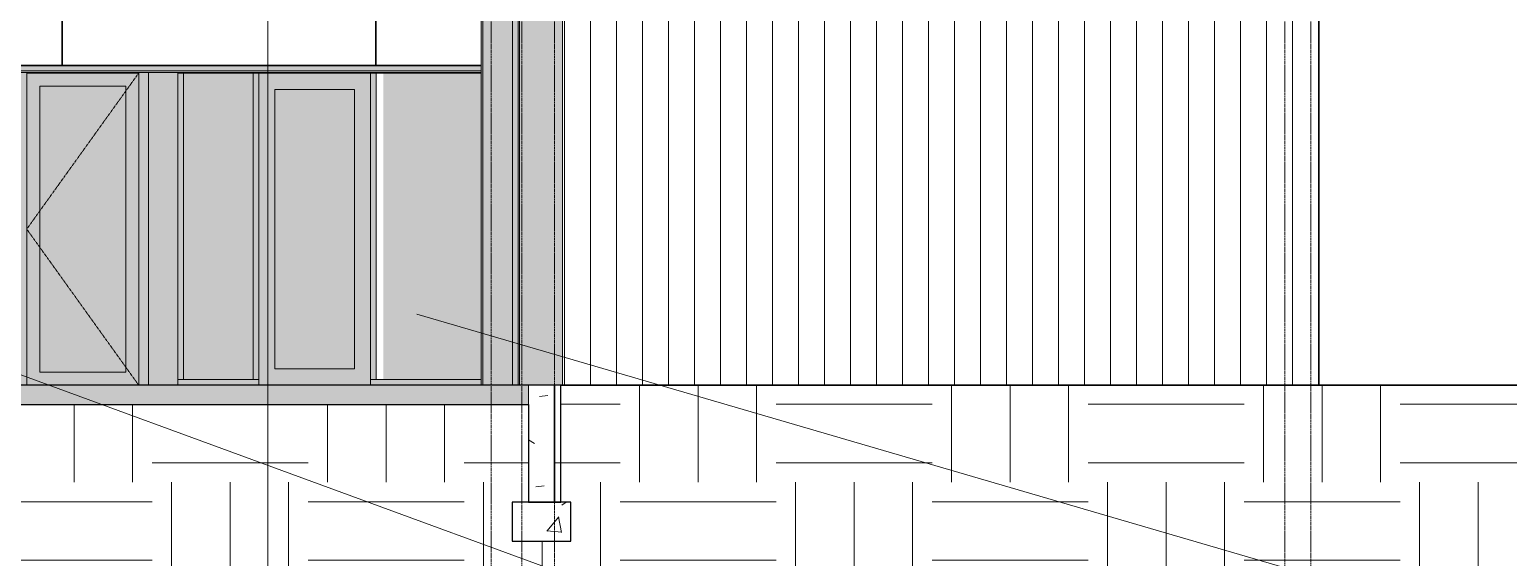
# Model space of a CAD drawing. Header units: inches. Extents: x -23445 to -32, y -314 to 853.
# Drawn here: x -7435.8 to -6980.8, y -53 to 109.4 of the extents above; entities that cross this region are included whole.
import ezdxf

# ---------------------------------------------------------------- set-up
doc = ezdxf.new("R2010")
doc.units = ezdxf.units.IN
doc.header["$MEASUREMENT"] = 0
doc.linetypes.add('Dash 1_16_', pattern=[0.125, 0.0625, -0.0625])
doc.linetypes.add('Grid Line 1_2_', pattern=[0.875, 0.5, -0.125, 0.125, -0.125])
for name, color, linetype, lineweight in [('A-ANNO-IDEN', 131, 'Continuous', 9), ('A-DOOR', 31, 'Continuous', 9), ('A-DOOR-FRAM', 31, 'Continuous', 9), ('A-DOOR-GLAZ', 31, 'Continuous', 9), ('A-FLOR', 192, 'Continuous', 9), ('A-FLOR-LEVL', 51, 'Continuous', 9), ('A-FLOR-MCUT', 51, 'Continuous', 9), ('A-FLOR-PATT', 8, 'Continuous', 25), ('A-GLAZ-CURT', 52, 'Continuous', 9), ('A-GLAZ-CWMG', 51, 'Continuous', 9), ('A-WALL', 113, 'Continuous', 9), ('A-WALL-PATT', 111, 'Continuous', 25), ('C-TOPO', 7, 'Continuous', 9), ('G-ANNO-SYMB', 111, 'Continuous', 9), ('I-WALL', 2, 'Continuous', 9), ('L-SITE-WALL', 31, 'Continuous', 9), ('S-BEAM', 12, 'Continuous', 9), ('S-COLS', 52, 'Continuous', 9), ('S-FNDN', 32, 'Continuous', 9), ('S-GRID', 1, 'Continuous', 9)]:
    doc.layers.add(name, color=color, linetype=linetype, lineweight=lineweight)
pattern_1 = [(50, (-21606.15, 72.08), (55.0854, -4.8198), [5.76, -63.36]), (355, (-21606.15, 72.08), (-10.6557, 57.7685), [4.608, -50.688]), (100.451, (-21601.557, 71.68), (44.4295, 52.9487), [4.895, -53.848]), (46.184, (-21606.15, 87.44), (81.9644, -12.712), [8.64, -95.04]), (96.636, (-21599.32, 86.38), (71.7815, 74.8124), [7.343, -80.772]), (351.184, (-21606.15, 87.44), (71.782, 74.8124), [6.912, -76.032]), (21, (-21598.47, 83.6), (45.842, -30.9215), [5.76, -63.36]), (326, (-21598.47, 83.6), (18.687, 55.6915), [4.608, -50.688]), (71.451, (-21594.65, 81.025), (64.529, 24.77), [4.895, -53.848]), (37.5, (-21606.148, 72.082), (0.9339, 25.5668), [2.534, -47.539, 2.534, -48.922, -50.88]), (37.5, (-21606.148, 72.082), (0.9339, 25.5668), [-101.53, 2.534, -48.346]), (7.5, (-21606.148, 72.082), (20.20404, 30.2913), [2.534, -26.803, 2.534, -46.387, -19.392]), (7.5, (-21606.148, 72.082), (20.20404, 30.2913), [-78.259, 2.534, -16.858]), (327.5, (-21623.274, 72.082), (40.9978, -1.7324), [2.534, -16.666, 2.534, -57.37, -79.488]), (327.5, (-21623.274, 72.082), (40.9978, -1.7324), [-79.104, 2.534, -76.954]), (317.5, (-21630.954, 72.082), (44.7889, 7.6878), [2.534, -22.426, 2.534, -37.248, -56.448]), (317.5, (-21630.954, 72.082), (44.7889, 7.6878), [-64.742, 2.534, -53.914])]
pattern_2 = [(90, (-21159.24, 0), (-8, 5e-16), [])]

# ---------------------------------------------------------------- blocks, each defined once
blk = doc.blocks.new('Struct_Xcel_Sports Complex_rvt-4-Building Section - North_South looking West _ Fitness Center')
at = {"layer": 'A-FLOR-PATT', "lineweight": 9}
h = blk.add_hatch(dxfattribs=at)
h.set_pattern_fill('FP_49', style=0, pattern_type=2)
h.set_pattern_definition(pattern_1)
h.paths.add_polyline_path([(-21132.3, -6), (-21132.3, 0), (-22790.8, 0), (-22790.8, -6), (-21136.06, -6)], flags=0)
at = {"layer": 'A-WALL-PATT', "lineweight": 9}
h = blk.add_hatch(dxfattribs=at)
h.set_pattern_fill('FP_49', style=0, pattern_type=2)
h.set_pattern_definition(pattern_1)
h.paths.add_polyline_path([(-21132.3, -36), (-21124.3, -36), (-21124.3, 0), (-21132.3, 0), (-21132.3, -19.01)], flags=0)
at = {"layer": 'S-FNDN'}
h = blk.add_hatch(dxfattribs=at)
h.set_pattern_fill('FP_49', color=256, style=0, pattern_type=2)
h.set_pattern_definition(pattern_1)
h.paths.add_polyline_path([(-21137.3, -48), (-21119.3, -48), (-21119.3, -36), (-21137.3, -36)], flags=0)
at = {"layer": 'A-FLOR', "color": 250, "lineweight": 25}
for p, q in [((-21132.3, 0), (-22790.8, 0)), ((-22790.8, -6), (-21132.3, -6))]:
    blk.add_line(p, q, dxfattribs=at)
at = {"layer": 'A-FLOR-MCUT', "color": 7}
blk.add_line((-21132.3, -6), (-21132.3, 0), dxfattribs=at)
at = {"layer": 'A-WALL', "color": 7}
blk.add_line((-21132.3, 0), (-21132.3, -6), dxfattribs=at)
at = {"layer": 'L-SITE-WALL', "color": 250, "lineweight": 25}
for p, q in [((-21124.3, 0), (-21132.3, 0)), ((-21124.3, -36), (-21124.3, 0)), ((-21132.3, -6), (-21132.3, -36)), ((-21132.3, -36), (-21124.3, -36))]:
    blk.add_line(p, q, dxfattribs=at)
at = {"layer": 'S-FNDN', "color": 250, "lineweight": 25}
for p, q in [((-21119.3, -36), (-21137.3, -36)), ((-21137.3, -36), (-21137.3, -48)), ((-21119.3, -48), (-21119.3, -36)), ((-21137.3, -48), (-21119.3, -48))]:
    blk.add_line(p, q, dxfattribs=at)
blk = doc.blocks.new('Girt_C - 10_D-1401750-Building Section - North_South looking West _ Fitness Center')
at = {"layer": 'S-BEAM'}
h = blk.add_hatch(color=256, dxfattribs=at)
h.paths.add_polyline_path([(-22347.3, 96.68), (-22276.55, 96.68), (-22276.55, 98.25), (-22347.3, 98.25)], flags=0)
h.paths.add_polyline_path([(-21146.8, 96.68), (-21146.8, 98.25), (-21381.05, 98.25), (-21381.05, 96.68), (-21174.79, 96.68)], flags=0)
h = blk.add_hatch(color=256, dxfattribs=at)
h.paths.add_polyline_path([(-21146.8, 96.2), (-21146.8, 96.68), (-21381.05, 96.68), (-21381.05, 96.2), (-21174.79, 96.2)], flags=0)
h.paths.add_polyline_path([(-22336.72, 96.2), (-22276.55, 96.2), (-22276.55, 96.68), (-22347.3, 96.68), (-22347.3, 96.2)], flags=0)
blk.add_hatch(color=256, dxfattribs=at).paths.add_polyline_path([(-21240.18, 96.2), (-21240.18, 96.2), (-21252.25, 96.2)], flags=0)
for p, q in [((-21381.05, 96.68), (-21146.8, 96.68)), ((-21146.8, 96.2), (-21381.05, 96.2))]:
    blk.add_line(p, q, dxfattribs=at)
blk = doc.blocks.new('Single-Glass 1 - 2_  10 7_16_ x96_-1318953-Building Section - North_South looking West _ Fitness Center')
at = {"layer": 'A-DOOR'}
h = blk.add_hatch(color=256, dxfattribs=at)
h.paths.add_polyline_path([(-21286.68, 0), (-21252.24, 0), (-21252.25, 96), (-21286.68, 96), (-21286.68, 21.29)], flags=0)
h.paths.add_polyline_path([(-21256.24, 4), (-21282.68, 4), (-21282.68, 92), (-21256.24, 92), (-21256.24, 21.29)], flags=0)
at = {"layer": 'A-DOOR-FRAM'}
blk.add_hatch(color=256, dxfattribs=at).paths.add_polyline_path([(-21252.24, 0), (-21249.24, 0), (-21249.24, 96.2), (-21288.68, 96.2), (-21288.68, 0), (-21286.68, 0), (-21286.68, 96), (-21252.24, 96), (-21252.24, 61.6)], flags=0)
at = {"layer": 'A-DOOR-GLAZ'}
blk.add_hatch(color=256, dxfattribs=at).paths.add_polyline_path([(-21256.24, 4), (-21256.24, 92), (-21282.68, 92), (-21282.68, 4)], flags=0)
at = {"layer": 'A-DOOR', "linetype": 'Dash 1_16_'}
for p in [(-21252.24, 96), (-21252.24, 0)]:
    blk.add_line(p, (-21286.68, 48), dxfattribs=at)
at = {"layer": 'A-DOOR'}
for p, q in [((-21282.68, 4), (-21282.68, 92)), ((-21282.68, 92), (-21256.24, 92)), ((-21256.24, 92), (-21256.24, 4)), ((-21256.24, 4), (-21282.68, 4))]:
    blk.add_line(p, q, dxfattribs=at)
at = {"layer": 'A-DOOR-FRAM'}
for p, q in [((-21286.68, 96), (-21252.24, 96)), ((-21286.68, 0), (-21286.68, 96)), ((-21252.24, 96), (-21252.24, 0)), ((-21249.24, 0), (-21249.24, 96.2))]:
    blk.add_line(p, q, dxfattribs=at)
at = {"layer": 'A-DOOR-GLAZ'}
for p, q in [((-21282.68, 92), (-21256.24, 92)), ((-21282.68, 92), (-21282.68, 4)), ((-21256.24, 92), (-21256.24, 4)), ((-21282.68, 4), (-21256.24, 4))]:
    blk.add_line(p, q, dxfattribs=at)
blk = doc.blocks.new('overhead door - one-983186-Building Section - North_South looking West _ Fitness Center')
at = {"layer": 'A-DOOR'}
blk.add_hatch(color=256, dxfattribs=at).paths.add_polyline_path([(-21136.06, 0), (-21135.43, 0), (-21135.43, 144), (-21137.18, 144), (-21137.18, 0)], flags=0)
for p, q in [((-21137.18, 144), (-21137.18, 0)), ((-21135.43, 144), (-21137.18, 144)), ((-21135.43, 0), (-21135.43, 144)), ((-21137.18, 0), (-21135.43, 0))]:
    blk.add_line(p, q, dxfattribs=at)
blk = doc.blocks.new('Door_Single_Storefront - one-1371407-Building Section - North_South looking West _ Fitness Center')
at = {"layer": 'A-DOOR'}
h = blk.add_hatch(color=256, dxfattribs=at)
h.paths.add_polyline_path([(-21180.87, 0), (-21180.87, 96), (-21215.3, 96), (-21215.3, 0)], flags=0)
h.paths.add_polyline_path([(-21185.87, 5), (-21210.3, 5), (-21210.3, 91), (-21185.87, 91), (-21185.87, 61.6)], flags=0)
blk.add_hatch(color=256, dxfattribs=at).paths.add_polyline_path([(-21210.3, 5), (-21185.87, 5), (-21185.87, 91), (-21210.3, 91), (-21210.3, 29.44)], flags=0)
for p, q in [((-21210.3, 5), (-21210.3, 91)), ((-21210.3, 91), (-21185.87, 91)), ((-21185.87, 91), (-21185.87, 5)), ((-21185.87, 5), (-21210.3, 5))]:
    blk.add_line(p, q, dxfattribs=at)
blk = doc.blocks.new('System Panel - Interior Glazing-1220302-Building Section - North_South looking West _ Fitness Center')
at = {"layer": 'A-GLAZ-CURT'}
blk.add_hatch(color=256, dxfattribs=at).paths.add_polyline_path([(-21381.05, 1.75), (-21349.74, 1.75), (-21349.74, 96), (-21381.05, 96), (-21381.05, 4)], flags=0)
blk = doc.blocks.new('Rectangular Mullion - Interior 1_75_ x 4_5_-1319887-Building Section - North_South looking West _ Fitness Center')
at = {"layer": 'A-GLAZ-CWMG'}
blk.add_hatch(color=256, dxfattribs=at).paths.add_polyline_path([(-21216.18, 96), (-21216.18, 96.2), (-21240.18, 96.2), (-21240.18, 96)], flags=0)
for q in [(-21240.18, 96.2), (-21216.18, 96)]:
    blk.add_line((-21240.18, 96), q, dxfattribs=at)
blk = doc.blocks.new('Rectangular Mullion - Interior 1_75_ x 4_5_-V175-Building Section - North_South looking West _ Fitness Center')
at = {"layer": 'A-GLAZ-CWMG'}
blk.add_hatch(color=256, dxfattribs=at).paths.add_polyline_path([(-21312.68, 96), (-21312.68, 96.2), (-21348.87, 96.2), (-21348.87, 96), (-21329.71, 96)], flags=0)
blk.add_line((-21348.87, 96), (-21312.68, 96), dxfattribs=at)
blk = doc.blocks.new('Rectangular Mullion - Interior 1_75_ x 4_5_-V178-Building Section - North_South looking West _ Fitness Center')
at = {"layer": 'A-GLAZ-CWMG'}
blk.add_hatch(color=256, dxfattribs=at).paths.add_polyline_path([(-21174.79, 0), (-21146.8, 0), (-21146.8, 1.75), (-21180.87, 1.75), (-21180.87, 0)], flags=0)
for p in [(-21180.87, 0), (-21146.8, 1.75)]:
    blk.add_line(p, (-21180.87, 1.75), dxfattribs=at)
blk = doc.blocks.new('Rectangular Mullion - Interior 1_75_ x 4_5_-V179-Building Section - North_South looking West _ Fitness Center')
at = {"layer": 'A-GLAZ-CWMG'}
blk.add_hatch(color=256, dxfattribs=at).paths.add_polyline_path([(-21215.3, 1.75), (-21215.3, 96), (-21217.05, 96), (-21217.05, 1.75)], flags=0)
for p, q in [((-21217.05, 96), (-21215.3, 96)), ((-21217.05, 96), (-21217.05, 1.75)), ((-21215.3, 1.75), (-21215.3, 96)), ((-21215.3, 1.75), (-21217.05, 1.75))]:
    blk.add_line(p, q, dxfattribs=at)
blk = doc.blocks.new('System Panel - Interior Glazing-1319791-Building Section - North_South looking West _ Fitness Center')
at = {"layer": 'A-GLAZ-CURT'}
blk.add_hatch(color=256, dxfattribs=at).paths.add_polyline_path([(-21310.27, 1.75), (-21290.43, 1.75), (-21290.43, 96), (-21311.8, 96), (-21311.8, 1.75), (-21310.59, 1.75)], flags=0)
blk = doc.blocks.new('Rectangular Mullion - Interior 1_75_ x 4_5_-V180-Building Section - North_South looking West _ Fitness Center')
at = {"layer": 'A-GLAZ-CWMG'}
blk.add_hatch(color=256, dxfattribs=at).paths.add_polyline_path([(-21215.3, 0), (-21215.3, 1.75), (-21240.18, 1.75), (-21240.18, 0)], flags=0)
for p, q in [((-21240.18, 0), (-21240.18, 1.75)), ((-21215.3, 1.75), (-21240.18, 1.75)), ((-21215.3, 1.75), (-21215.3, 0))]:
    blk.add_line(p, q, dxfattribs=at)
blk = doc.blocks.new('Rectangular Mullion - Interior 1_75_ x 4_5_-1220298-Building Section - North_South looking West _ Fitness Center')
at = {"layer": 'A-GLAZ-CWMG'}
blk.add_hatch(color=256, dxfattribs=at).paths.add_polyline_path([(-21238.43, 1.75), (-21238.43, 96), (-21240.18, 96), (-21240.18, 1.75)], flags=0)
for p, q in [((-21240.18, 96), (-21238.43, 96)), ((-21240.18, 96), (-21240.18, 1.75)), ((-21238.43, 1.75), (-21238.43, 96)), ((-21238.43, 1.75), (-21240.18, 1.75))]:
    blk.add_line(p, q, dxfattribs=at)
blk = doc.blocks.new('Rectangular Mullion - Interior 1_75_ x 4_5_-1319891-Building Section - North_South looking West _ Fitness Center')
at = {"layer": 'A-GLAZ-CWMG'}
blk.add_hatch(color=256, dxfattribs=at).paths.add_polyline_path([(-21174.79, 96), (-21146.8, 96), (-21146.8, 96.2), (-21179.99, 96.2), (-21179.99, 96)], flags=0)
blk.add_line((-21179.99, 96), (-21146.8, 96), dxfattribs=at)

msp = doc.modelspace()

# ---------------------------------------------------------------- hatches: boundary and pattern name
at = {"layer": 'A-WALL', "lineweight": 5}
msp.add_hatch(color=256, dxfattribs=at).paths.add_polyline_path([(-7272.31, 0), (-7271.81, 0), (-7271.81, 144), (-7274.31, 144), (-7274.31, 141.67), (-7274.88, 141.19), (-7274.95, 141.27), (-7274.42, 141.72), (-7274.42, 144), (-7285.06, 144), (-7285.06, 0), (-7274.31, 0)], flags=0)
at = {"layer": 'A-WALL-PATT', "lineweight": 9}
h = msp.add_hatch(dxfattribs=at)
h.set_pattern_fill('FP_46', color=256, style=0, pattern_type=2)
h.set_pattern_definition(pattern_2)
h.paths.add_polyline_path([(-7050.31, 0), (-7050.31, 186), (-7271.81, 185.96), (-7271.81, 0), (-7169.87, 0)], flags=0)
h = msp.add_hatch(dxfattribs=at)
h.set_pattern_fill('FP_46', color=256, style=0, pattern_type=2)
h.set_pattern_definition(pattern_2)
h.paths.add_polyline_path([(-7050.31, 0), (-7039.06, 0), (-7039.06, 185.6), (-7050.31, 185.6), (-7050.31, 61.6)], flags=0)
h = msp.add_hatch(dxfattribs=at)
h.set_pattern_fill('FP_51', color=256, style=0, pattern_type=2)
h.set_pattern_definition([(90, (-20550.05, -673.75), (-193, -193), [48, -145]), (180, (-20550.05, -673.75), (-2e-14, -193), [96.25, -96.75]), (270, (-20646.3, -625.75), (-193, -193), [48, -145]), (180, (-20550.05, -625.75), (-2e-14, -193), [96.25, -96.75]), (270, (-20646.55, -625.75), (-193, -193), [48, -145]), (180, (-20646.55, -625.75), (-2e-14, -193), [96.25, -96.75]), (90, (-20742.8, -673.75), (-193, -193), [48, -145]), (180, (-20646.55, -673.75), (-2e-14, -193), [96.25, -96.75]), (90, (-20598.05, -625.5), (-193, -193), [48, -145]), (180, (-20549.8, -625.5), (-2e-14, -193), [48.25, -144.75]), (180, (-20549.8, -577.5), (-2e-14, -193), [48.25, -144.75]), (90, (-20694.55, -625.5), (-193, -193), [48, -145]), (180, (-20598.3, -625.5), (-2e-14, -193), [96.25, -96.75]), (270, (-20598.3, -577.5), (-193, -193), [48, -145]), (180, (-20598.3, -577.5), (-2e-14, -193), [96.25, -96.75]), (180, (-20694.8, -625.5), (-2e-14, -193), [48, -145]), (270, (-20694.8, -577.5), (-193, -193), [48, -145]), (180, (-20694.8, -577.5), (-2e-14, -193), [48, -145]), (90, (-20550.05, -577.25), (-193, -193), [48, -145]), (180, (-20550.05, -577.25), (-2e-14, -193), [96.25, -96.75]), (270, (-20646.3, -529.25), (-193, -193), [48, -145]), (180, (-20550.05, -529.25), (-2e-14, -193), [96.25, -96.75]), (270, (-20646.55, -529.25), (-193, -193), [48, -145]), (180, (-20646.55, -529.25), (-2e-14, -193), [96.25, -96.75]), (270, (-20742.8, -529.25), (-193, -193), [48, -145]), (180, (-20646.55, -577.25), (-2e-14, -193), [96.25, -96.75]), (90, (-20598.05, -529), (-193, -193), [48, -145]), (180, (-20549.8, -529), (-2e-14, -193), [48.25, -144.75]), (180, (-20549.8, -481), (-2e-14, -193), [48.25, -144.75]), (90, (-20694.55, -529), (-193, -193), [48, -145]), (180, (-20598.3, -529), (-2e-14, -193), [96.25, -96.75]), (270, (-20598.3, -481), (-193, -193), [48, -145]), (180, (-20598.3, -481), (-2e-14, -193), [96.25, -96.75]), (180, (-20694.8, -529), (-2e-14, -193), [48, -145]), (270, (-20694.8, -481), (-193, -193), [48, -145]), (180, (-20694.8, -481), (-2e-14, -193), [48, -145])])
h.paths.add_polyline_path([(-7539.06, 1), (-7539.06, 146.25), (-7679.43, 146.25), (-7679.43, 1), (-7539.17, 1)], flags=0)
h.paths.add_polyline_path([(-7580.83, 34.87), (-7580.83, 34.88), (-7579.44, 34.87)], flags=0)
h.paths.add_polyline_path([(-7440.99, 98.25), (-7296.81, 98.25), (-7296.81, 146.25), (-7531.06, 146.25), (-7531.06, 98.25), (-7479.72, 98.25)], flags=0)
h = msp.add_hatch(dxfattribs=at)
h.set_pattern_fill('FP_47', color=256, style=0, pattern_type=2)
h.set_pattern_definition([(0, (-21606.148, 72.082), (0, 24), []), (90, (-21606.148, 72.082), (-24, 1e-15), [])])
h.paths.add_polyline_path([(-7274.31, -36), (-7272.31, -36), (-7272.31, 0), (-7274.31, 0), (-7274.31, -19.01)], flags=0)
at = {"layer": 'C-TOPO'}
h = msp.add_hatch(dxfattribs=at)
h.set_pattern_fill('FP_42', color=256, style=0, pattern_type=2)
h.set_pattern_definition([(0, (-21606.15, 72.08), (48, 48), [48, -48]), (0, (-21606.15, 90.08), (48, 48), [48, -48]), (0, (-21606.15, 108.08), (48, 48), [48, -48]), (90, (-21600.15, 114.08), (-48, 48), [48, -48]), (90, (-21582.15, 114.08), (-48, 48), [48, -48]), (90, (-21564.15, 114.08), (-48, 48), [48, -48])])
h.paths.add_polyline_path([(-7789.57, -99.62), (-6705.1, -99.62), (-6705.1, 0), (-7272.31, 0), (-7272.31, -36), (-7269.31, -36), (-7269.31, -48), (-7287.31, -48), (-7287.31, -36), (-7282.31, -36), (-7282.31, -6), (-8940.81, -6), (-8940.81, -36), (-8935.81, -36), (-8935.81, -48), (-8953.81, -48), (-8953.81, -36), (-8950.81, -36), (-8950.81, 0), (-9183.88, 0), (-9183.88, -99.62), (-7944.49, -99.62)], flags=0)
at = {"layer": 'I-WALL', "lineweight": 5}
msp.add_hatch(color=256, dxfattribs=at).paths.add_polyline_path([(-7390.18, 0), (-7390.18, 96.2), (-7399.24, 96.2), (-7399.24, 0)], flags=0)
at = {"layer": 'S-COLS', "lineweight": 5}
for points in [[(-7285.09, 0), (-7285.06, 0), (-7284.97, 146.25), (-7284.74, 146.25), (-7284.79, 388.54), (-7285.06, 388.54), (-7285.09, 386.7), (-7285.43, 386.69), (-7285.43, 0), (-7285.26, 0)], [(-7296.81, 0), (-7296.37, 0), (-7296.37, 386.23), (-7296.81, 386.21), (-7296.81, 21.29)], [(-7295.86, 0), (-7295.68, 0), (-7295.68, 386.26), (-7296.37, 386.23), (-7296.33, 0), (-7296.03, 0)], [(-7287.18, 0), (-7287.18, 144), (-7285.43, 144), (-7285.43, 386.69), (-7295.68, 386.26), (-7295.68, 0)]]:
    msp.add_hatch(color=256, dxfattribs=at).paths.add_polyline_path(points, flags=0)

# ---------------------------------------------------------------- linework, layer by layer
at = {"layer": 'A-ANNO-IDEN', "color": 153}
for p, q in [((-7636.29, 75.6), (-6968, -169.18)), ((-7316.69, 21.88), (-6968, -79.97))]:
    msp.add_line(p, q, dxfattribs=at)
at = {"layer": 'A-FLOR-LEVL', "linetype": 'Grid Line 1_2_'}
msp.add_line((-9377.38, 0), (-6327.09, 0), dxfattribs=at)
at = {"layer": 'A-WALL'}
for p, q in [((-7039.06, 185.6), (-7039.06, 0)), ((-7285.06, 0), (-7285.06, 144)), ((-7271.81, 144), (-7271.81, 0))]:
    msp.add_line(p, q, dxfattribs=at)
at = {"layer": 'C-TOPO', "lineweight": 35}
msp.add_line((-7272.31, 0), (-6705.1, 0), dxfattribs=at)
at = {"layer": 'C-TOPO'}
msp.add_line((-6705.1, 0), (-7272.31, 0), dxfattribs=at)
at = {"layer": 'G-ANNO-SYMB'}
msp.add_line((-7362.53, 545.16), (-7362.53, -79.66), dxfattribs=at)
at = {"layer": 'I-WALL'}
msp.add_line((-7531.06, 98.25), (-7296.81, 98.25), dxfattribs=at)
at = {"layer": 'L-SITE-WALL', "lineweight": 25}
for p, q in [((-7274.31, 0), (-7274.31, -36)), ((-7272.31, 0), (-7274.31, 0)), ((-7272.31, -36), (-7272.31, 0)), ((-7274.31, -36), (-7272.31, -36))]:
    msp.add_line(p, q, dxfattribs=at)
at = {"layer": 'S-COLS'}
for p, q in [((-7296.81, 386.21), (-7296.81, 0)), ((-7296.37, 386.23), (-7296.37, 0))]:
    msp.add_line(p, q, dxfattribs=at)
at = {"layer": 'S-GRID', "linetype": 'Grid Line 1_2_'}
for p, q in [((-7293.81, -293.04), (-7293.81, 738.66)), ((-7284.31, -293.04), (-7284.31, 738.66)), ((-7274.31, -293.04), (-7274.31, 738.66)), ((-7049.56, -293.04), (-7049.56, 738.66)), ((-7041.56, -293.04), (-7041.56, 738.66))]:
    msp.add_line(p, q, dxfattribs=at)

# ---------------------------------------------------------------- block references
at = {"color": 90, "lineweight": 5}
msp.add_blockref('Struct_Xcel_Sports Complex_rvt-4-Building Section - North_South looking West _ Fitness Center', (13850, 0), dxfattribs=at)
at = {"layer": 'A-DOOR'}
for name in ['overhead door - one-983186-Building Section - North_South looking West _ Fitness Center', 'Single-Glass 1 - 2_  10 7_16_ x96_-1318953-Building Section - North_South looking West _ Fitness Center', 'Door_Single_Storefront - one-1371407-Building Section - North_South looking West _ Fitness Center']:
    msp.add_blockref(name, (13850, 0), dxfattribs=at)
at = {"layer": 'A-GLAZ-CURT'}
for name, p in [('System Panel - Interior Glazing-1319791-Building Section - North_South looking West _ Fitness Center', (13923.37, 0)), ('System Panel - Interior Glazing-1220302-Building Section - North_South looking West _ Fitness Center', (14054.06, 0))]:
    msp.add_blockref(name, p, dxfattribs=at)
at = {"layer": 'A-GLAZ-CWMG'}
for name, p in [('Rectangular Mullion - Interior 1_75_ x 4_5_-1319887-Building Section - North_South looking West _ Fitness Center', (13850, 0)), ('Rectangular Mullion - Interior 1_75_ x 4_5_-1220298-Building Section - North_South looking West _ Fitness Center', (13850, 0)), ('Rectangular Mullion - Interior 1_75_ x 4_5_-V179-Building Section - North_South looking West _ Fitness Center', (13850, 0)), ('Rectangular Mullion - Interior 1_75_ x 4_5_-V175-Building Section - North_South looking West _ Fitness Center', (13982.68, 0)), ('Rectangular Mullion - Interior 1_75_ x 4_5_-V179-Building Section - North_South looking West _ Fitness Center', (13886.18, 0)), ('Rectangular Mullion - Interior 1_75_ x 4_5_-1319891-Building Section - North_South looking West _ Fitness Center', (13850, 0)), ('Rectangular Mullion - Interior 1_75_ x 4_5_-V180-Building Section - North_South looking West _ Fitness Center', (13850, 0)), ('Rectangular Mullion - Interior 1_75_ x 4_5_-V178-Building Section - North_South looking West _ Fitness Center', (13850, 0))]:
    msp.add_blockref(name, p, dxfattribs=at)
at = {"layer": 'S-BEAM'}
msp.add_blockref('Girt_C - 10_D-1401750-Building Section - North_South looking West _ Fitness Center', (13850, 0), dxfattribs=at)

doc.saveas('drawing.dxf')
